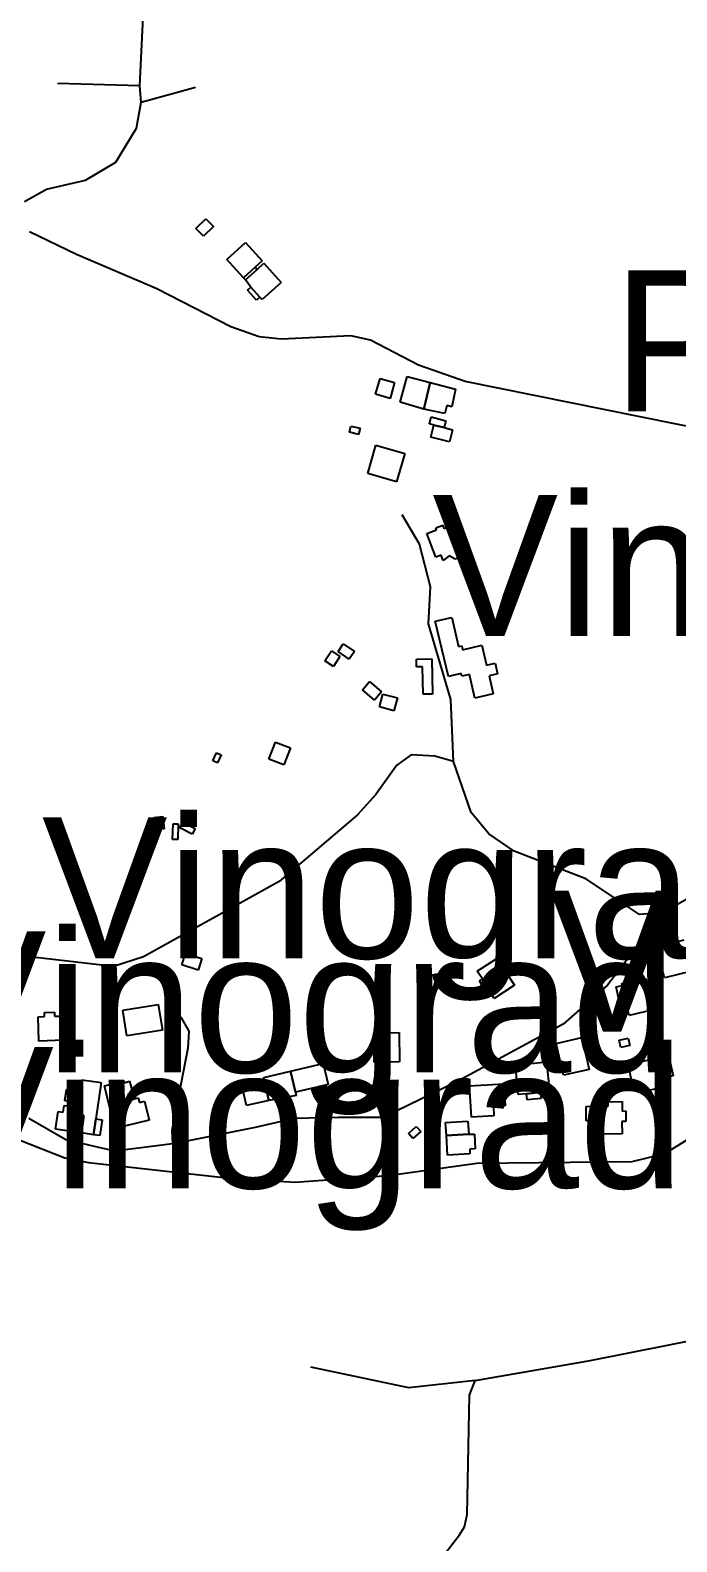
# Model space of a CAD drawing. Extents: x -8864 to 13231, y -7697 to 8949.
# Drawn here: x -4451 to -4167, y 3845 to 4510 of the extents above; entities that cross this region are included whole.
import ezdxf

# ---------------------------------------------------------------- set-up
doc = ezdxf.new("R2010")
doc.units = 0
for name, color, linetype in [('OSM_BUILDING_YES', 9, 'CONTINUOUS'), ('OSM_HIGHWAY_PATH', 8, 'CONTINUOUS'), ('OSM_HIGHWAY_RESIDENTIAL', 8, 'CONTINUOUS'), ('OSM_HIGHWAY_SERVICE', 8, 'CONTINUOUS'), ('OSM_HIGHWAY_TRACK', 8, 'CONTINUOUS'), ('OSM_HIGHWAY_UNCLASSIFIED', 8, 'CONTINUOUS'), ('OSM_LABELS', 8, 'CONTINUOUS'), ('OSM_WATERWAY_STREAM', 4, 'CONTINUOUS')]:
    doc.layers.add(name, color=color, linetype=linetype)

msp = doc.modelspace()

# ---------------------------------------------------------------- linework, layer by layer
at = {"layer": 'OSM_BUILDING_YES'}
for p, q in [((-4378.10921, 4422.767088), (-4373.721767, 4427.070331)), ((-4373.721767, 4427.070331), (-4370.452241, 4423.723364)), ((-4374.847341, 4419.409001), (-4378.10921, 4422.767088)), ((-4370.452241, 4423.723364), (-4374.847341, 4419.409001)), ((-4364.472149, 4409.201307), (-4356.279192, 4416.695845)), ((-4356.279192, 4416.695845), (-4348.936159, 4408.623093)), ((-4357.190372, 4401.184153), (-4364.472149, 4409.201307)), ((-4352.06786, 4405.765384), (-4357.190372, 4401.184153)), ((-4357.190372, 4401.184153), (-4352.06786, 4405.765384)), ((-4348.936159, 4408.623093), (-4352.06786, 4405.765384)), ((-4352.06786, 4405.765384), (-4351.23325, 4404.842466)), ((-4351.23325, 4404.842466), (-4348.262346, 4407.522263)), ((-4348.262346, 4407.522263), (-4340.689604, 4399.060329)), ((-4356.363419, 4400.261235), (-4357.190372, 4401.184153)), ((-4356.363419, 4400.261235), (-4351.23325, 4404.842466)), ((-4351.23325, 4404.842466), (-4356.363419, 4400.261235)), ((-4353.959131, 4397.06994), (-4356.363419, 4400.261235)), ((-4355.467554, 4395.713362), (-4353.959131, 4397.06994)), ((-4351.524215, 4391.298924), (-4355.467554, 4395.713362)), ((-4353.959131, 4397.06994), (-4350.015792, 4392.655502)), ((-4350.015792, 4392.655502), (-4353.959131, 4397.06994)), ((-4350.015792, 4392.655502), (-4351.524215, 4391.298924)), ((-4349.0357, 4391.554672), (-4350.015792, 4392.655502)), ((-4340.689604, 4399.060329), (-4349.0357, 4391.554672)), ((-4299.158206, 4349.934411), (-4297.205679, 4356.839616)), ((-4297.205679, 4356.839616), (-4290.789139, 4355.027138)), ((-4290.789139, 4355.027138), (-4292.741666, 4348.133053)), ((-4288.300624, 4346.398412), (-4285.299093, 4357.784773)), ((-4285.299093, 4357.784773), (-4275.138295, 4355.071616)), ((-4277.994345, 4343.38503), (-4275.138295, 4355.071616)), ((-4275.138295, 4355.071616), (-4277.994345, 4343.38503)), ((-4275.138295, 4355.071616), (-4264.005063, 4352.213907)), ((-4292.741666, 4348.133053), (-4299.158206, 4349.934411)), ((-4277.994345, 4343.38503), (-4288.300624, 4346.398412)), ((-4264.005063, 4352.213907), (-4265.651311, 4344.430262)), ((-4268.798325, 4341.439118), (-4277.994345, 4343.38503)), ((-4275.551772, 4336.880126), (-4274.809046, 4339.937987)), ((-4274.809046, 4339.937987), (-4268.239366, 4338.314541)), ((-4267.894803, 4345.041834), (-4268.798325, 4341.439118)), ((-4265.651311, 4344.430262), (-4267.894803, 4345.041834)), ((-4310.643659, 4333.210694), (-4310.038758, 4335.912731)), ((-4306.608437, 4332.310015), (-4310.643659, 4333.210694)), ((-4310.038758, 4335.912731), (-4305.995879, 4335.012052)), ((-4305.995879, 4335.012052), (-4306.608437, 4332.310015)), ((-4273.522675, 4336.346391), (-4275.551772, 4336.880126)), ((-4274.832016, 4331.086871), (-4273.522675, 4336.346391)), ((-4268.966778, 4335.256681), (-4273.522675, 4336.346391)), ((-4273.522675, 4336.346391), (-4268.966778, 4335.256681)), ((-4268.239366, 4338.314541), (-4268.966778, 4335.256681)), ((-4268.966778, 4335.256681), (-4265.337375, 4334.356002)), ((-4265.337375, 4334.356002), (-4266.631403, 4329.052004)), ((-4302.619156, 4315.119279), (-4299.028038, 4327.517514)), ((-4299.028038, 4327.517514), (-4286.378725, 4323.825842)), ((-4266.631403, 4329.052004), (-4274.832016, 4331.086871)), ((-4286.378725, 4323.825842), (-4290.000471, 4311.427608)), ((-4290.000471, 4311.427608), (-4302.619156, 4315.119279)), ((-4269.135232, 4290.878785), (-4263.6069, 4293.002608)), ((-4263.6069, 4293.002608), (-4259.816701, 4283.195216)), ((-4276.662032, 4288.721604), (-4272.412414, 4290.33393)), ((-4272.634466, 4278.258161), (-4276.662032, 4288.721604)), ((-4272.741664, 4291.190131), (-4269.69419, 4292.357678)), ((-4272.412414, 4290.33393), (-4272.741664, 4291.190131)), ((-4269.69419, 4292.357678), (-4269.135232, 4290.878785)), ((-4260.176578, 4280.359745), (-4261.225583, 4278.569507)), ((-4259.816701, 4283.195216), (-4261.217926, 4282.6726)), ((-4261.217926, 4282.6726), (-4260.176578, 4280.359745)), ((-4270.337376, 4279.125482), (-4272.634466, 4278.258161)), ((-4269.472138, 4276.845986), (-4270.337376, 4279.125482)), ((-4266.907054, 4278.869733), (-4269.472138, 4276.845986)), ((-4264.219458, 4277.368602), (-4266.907054, 4278.869733)), ((-4261.225583, 4278.569507), (-4264.219458, 4277.368602)), ((-4273.002001, 4250.148084), (-4265.643654, 4251.793769)), ((-4267.121449, 4225.89647), (-4273.002001, 4250.148084)), ((-4265.643654, 4251.793769), (-4262.703378, 4239.073069)), ((-4315.651317, 4236.838051), (-4313.346569, 4240.173899)), ((-4313.346569, 4240.173899), (-4308.415481, 4236.771334)), ((-4321.4017, 4232.734958), (-4318.599249, 4237.093799)), ((-4318.599249, 4237.093799), (-4314.80905, 4234.614152)), ((-4314.80905, 4234.614152), (-4317.596187, 4230.27755)), ((-4310.720229, 4233.424367), (-4315.651317, 4236.838051)), ((-4308.415481, 4236.771334), (-4310.720229, 4233.424367)), ((-4281.210271, 4233.446606), (-4274.487453, 4233.613398)), ((-4281.126045, 4230.05516), (-4281.210271, 4233.446606)), ((-4274.487453, 4233.613398), (-4274.112261, 4218.146184)), ((-4262.703378, 4239.073069), (-4261.340438, 4239.395534)), ((-4261.340438, 4239.395534), (-4260.934618, 4237.616415)), ((-4260.934618, 4237.616415), (-4252.466011, 4239.584566)), ((-4252.466011, 4239.584566), (-4250.429257, 4230.855764)), ((-4317.596187, 4230.27755), (-4321.4017, 4232.734958)), ((-4278.553303, 4230.121877), (-4281.126045, 4230.05516)), ((-4278.269995, 4218.046108), (-4278.553303, 4230.121877)), ((-4261.608432, 4227.21969), (-4267.121449, 4225.89647)), ((-4261.279182, 4225.940948), (-4261.608432, 4227.21969)), ((-4257.979028, 4226.674835), (-4261.279182, 4225.940948)), ((-4255.620682, 4216.333706), (-4257.979028, 4226.674835)), ((-4250.429257, 4230.855764), (-4246.616087, 4231.756443)), ((-4245.551768, 4227.019539), (-4249.280712, 4226.107741)), ((-4246.616087, 4231.756443), (-4245.551768, 4227.019539)), ((-4304.969845, 4219.969781), (-4301.861116, 4223.594735)), ((-4299.671223, 4215.410789), (-4304.969845, 4219.969781)), ((-4301.861116, 4223.594735), (-4296.570151, 4219.057982)), ((-4249.280712, 4226.107741), (-4247.488981, 4218.22402)), ((-4296.570151, 4219.057982), (-4299.671223, 4215.410789)), ((-4297.458359, 4212.486362), (-4295.942279, 4218.146184)), ((-4295.942279, 4218.146184), (-4289.579338, 4216.422662)), ((-4289.579338, 4216.422662), (-4291.087761, 4210.762841)), ((-4274.112261, 4218.146184), (-4278.269995, 4218.046108)), ((-4247.488981, 4218.22402), (-4255.620682, 4216.333706)), ((-4291.087761, 4210.762841), (-4297.458359, 4212.486362)), ((-4346.034168, 4189.51349), (-4343.20109, 4197.030267)), ((-4343.20109, 4197.030267), (-4336.623754, 4194.506142)), ((-4336.623754, 4194.506142), (-4339.456832, 4187.011604)), ((-4370.68195, 4188.746245), (-4369.104615, 4192.315602)), ((-4368.683482, 4187.845566), (-4370.68195, 4188.746245)), ((-4369.104615, 4192.315602), (-4367.083175, 4191.426043)), ((-4367.083175, 4191.426043), (-4368.683482, 4187.845566)), ((-4339.456832, 4187.011604), (-4346.034168, 4189.51349)), ((-4396.654388, 4163.894179), (-4392.695735, 4164.3056)), ((-4396.080116, 4158.39003), (-4396.654388, 4163.894179)), ((-4392.695735, 4164.3056), (-4392.121463, 4158.812571)), ((-4388.331263, 4154.253579), (-4388.170467, 4161.114306)), ((-4388.170467, 4161.114306), (-4385.957603, 4161.069828)), ((-4385.957603, 4161.069828), (-4386.110742, 4154.209101)), ((-4385.115336, 4159.357426), (-4383.874907, 4161.781475)), ((-4383.874907, 4161.781475), (-4378.476745, 4159.0572)), ((-4392.121463, 4158.812571), (-4396.080116, 4158.39003)), ((-4386.110742, 4154.209101), (-4388.331263, 4154.253579)), ((-4379.694203, 4156.599792), (-4385.115336, 4159.357426)), ((-4378.476745, 4159.0572), (-4379.694203, 4156.599792)), ((-4175.681929, 4107.140289), (-4163.652831, 4110.098074)), ((-4172.297549, 4093.374357), (-4175.681929, 4107.140289)), ((-4384.227128, 4099.067537), (-4382.649792, 4104.060189)), ((-4382.649792, 4104.060189), (-4375.551783, 4101.802932)), ((-4375.551783, 4101.802932), (-4377.159746, 4096.79916)), ((-4254.502765, 4096.287664), (-4245.896332, 4101.925246)), ((-4245.896332, 4101.925246), (-4238.185764, 4090.205301)), ((-4377.159746, 4096.79916), (-4384.227128, 4099.067537)), ((-4252.259273, 4092.885099), (-4254.502765, 4096.287664)), ((-4160.24548, 4096.354381), (-4172.297549, 4093.374357)), ((-4253.499702, 4092.095615), (-4252.259273, 4092.885099)), ((-4250.789135, 4087.314233), (-4253.499702, 4092.095615)), ((-4249.533392, 4088.04812), (-4250.789135, 4087.314233)), ((-4247.098476, 4084.32309), (-4249.533392, 4088.04812)), ((-4238.185764, 4090.205301), (-4247.098476, 4084.32309)), ((-4193.46141, 4089.471415), (-4190.796785, 4090.049628)), ((-4192.136755, 4083.288977), (-4193.46141, 4089.471415)), ((-4190.988209, 4090.872471), (-4180.567075, 4093.29652)), ((-4190.796785, 4090.049628), (-4190.988209, 4090.872471)), ((-4190.796785, 4090.049628), (-4189.387903, 4083.856071)), ((-4189.387903, 4083.856071), (-4190.796785, 4090.049628)), ((-4180.567075, 4093.29652), (-4177.328177, 4079.230362)), ((-4410.283792, 4079.119167), (-4394.694204, 4081.665531)), ((-4394.694204, 4081.665531), (-4392.848875, 4070.379246)), ((-4189.387903, 4083.856071), (-4192.136755, 4083.288977)), ((-4187.77994, 4076.817432), (-4189.387903, 4083.856071)), ((-4447.443061, 4076.294816), (-4444.655925, 4076.383772)), ((-4447.098498, 4065.597864), (-4447.443061, 4076.294816)), ((-4444.709524, 4078.18513), (-4440.260825, 4078.329683)), ((-4444.655925, 4076.383772), (-4444.709524, 4078.18513)), ((-4440.260825, 4078.329683), (-4440.199569, 4076.461608)), ((-4440.199569, 4076.461608), (-4436.600794, 4076.572803)), ((-4436.600794, 4076.572803), (-4436.25623, 4065.942568)), ((-4408.430806, 4067.832882), (-4410.283792, 4079.119167)), ((-4177.328177, 4079.230362), (-4187.77994, 4076.817432)), ((-4392.848875, 4070.379246), (-4408.430806, 4067.832882)), ((-4299.939217, 4069.20058), (-4288.851926, 4069.267296)), ((-4299.900932, 4064.207927), (-4299.939217, 4069.20058)), ((-4288.851926, 4069.267296), (-4288.729415, 4056.446521)), ((-4219.801383, 4064.519273), (-4208.560953, 4067.110115)), ((-4208.560953, 4067.110115), (-4205.337369, 4053.088435)), ((-4192.090813, 4066.020405), (-4188.124503, 4066.854367)), ((-4188.124503, 4066.854367), (-4187.420062, 4063.574116)), ((-4436.25623, 4065.942568), (-4447.098498, 4065.597864)), ((-4301.485924, 4064.185688), (-4299.900932, 4064.207927)), ((-4301.478267, 4060.293866), (-4301.485924, 4064.185688)), ((-4299.862647, 4060.282746), (-4301.478267, 4060.293866)), ((-4299.862647, 4060.282746), (-4299.900932, 4064.207927)), ((-4299.900932, 4064.207927), (-4299.862647, 4060.282746)), ((-4299.816705, 4056.335327), (-4299.862647, 4060.282746)), ((-4216.585456, 4050.519832), (-4219.801383, 4064.519273)), ((-4191.394029, 4062.717915), (-4192.090813, 4066.020405)), ((-4187.420062, 4063.574116), (-4191.394029, 4062.717915)), ((-4174.479785, 4061.239023), (-4170.988207, 4062.006268)), ((-4173.874884, 4058.503628), (-4174.479785, 4061.239023)), ((-4170.988207, 4062.006268), (-4170.115313, 4058.025489)), ((-4336.593126, 4052.32119), (-4322.205682, 4055.734874)), ((-4322.205682, 4055.734874), (-4320.031103, 4046.539053)), ((-4288.729415, 4056.446521), (-4299.816705, 4056.335327)), ((-4237.764631, 4055.000987), (-4224.096942, 4056.379805)), ((-4236.531859, 4042.057898), (-4237.764631, 4055.000987)), ((-4224.096942, 4056.379805), (-4222.772286, 4043.53679)), ((-4188.201073, 4055.334572), (-4173.874884, 4058.503628)), ((-4186.225575, 4046.350022), (-4188.201073, 4055.334572)), ((-4173.599234, 4057.247125), (-4173.874884, 4058.503628)), ((-4173.874884, 4058.503628), (-4173.599234, 4057.247125)), ((-4170.115313, 4058.025489), (-4173.599234, 4057.247125)), ((-4173.599234, 4057.247125), (-4170.115313, 4058.025489)), ((-4173.599234, 4057.247125), (-4171.9147, 4049.596914)), ((-4171.9147, 4049.596914), (-4173.599234, 4057.247125)), ((-4170.115313, 4058.025489), (-4168.43078, 4050.353039)), ((-4428.913197, 4043.414476), (-4428.216413, 4048.496084)), ((-4428.216413, 4048.496084), (-4419.747806, 4047.28406)), ((-4419.747806, 4047.28406), (-4422.014268, 4031.316468)), ((-4418.338924, 4045.938601), (-4409.793746, 4048.029066)), ((-4409.793746, 4048.029066), (-4409.609979, 4047.217343)), ((-4409.609979, 4047.217343), (-4407.297575, 4047.884512)), ((-4407.297575, 4047.884512), (-4405.858065, 4042.647231)), ((-4357.917784, 4046.083154), (-4348.070922, 4048.329292)), ((-4348.338916, 4049.507958), (-4336.593126, 4052.32119)), ((-4348.070922, 4048.329292), (-4348.338916, 4049.507958)), ((-4346.034168, 4039.411459), (-4348.070922, 4048.329292)), ((-4348.070922, 4048.329292), (-4346.034168, 4039.411459)), ((-4334.380262, 4043.125369), (-4336.593126, 4052.32119)), ((-4336.593126, 4052.32119), (-4334.380262, 4043.125369)), ((-4205.337369, 4053.088435), (-4216.585456, 4050.519832)), ((-4183.522665, 4046.939355), (-4186.225575, 4046.350022)), ((-4182.680398, 4043.058652), (-4183.522665, 4046.939355)), ((-4171.600765, 4048.162499), (-4173.882541, 4047.662122)), ((-4173.882541, 4047.662122), (-4173.323583, 4045.126878)), ((-4168.43078, 4050.353039), (-4171.9147, 4049.596914)), ((-4171.9147, 4049.596914), (-4171.600765, 4048.162499)), ((-4435.712585, 4039.300264), (-4435.008144, 4044.315155)), ((-4435.008144, 4044.315155), (-4428.913197, 4043.414476)), ((-4429.671237, 4038.432943), (-4428.913197, 4043.414476)), ((-4428.913197, 4043.414476), (-4429.671237, 4038.432943)), ((-4413.706457, 4027.068822), (-4418.338924, 4045.938601)), ((-4405.858065, 4042.647231), (-4408.078585, 4042.024539)), ((-4408.078585, 4042.024539), (-4407.389458, 4039.544893)), ((-4407.389458, 4039.544893), (-4403.446119, 4040.634603)), ((-4403.446119, 4040.634603), (-4402.902475, 4038.633094)), ((-4355.926972, 4037.243158), (-4357.917784, 4046.083154)), ((-4334.028041, 4041.56864), (-4346.034168, 4039.411459)), ((-4320.031103, 4046.539053), (-4334.380262, 4043.125369)), ((-4334.380262, 4043.125369), (-4334.028041, 4041.56864)), ((-4257.84886, 4045.883003), (-4242.81823, 4046.739204)), ((-4257.044878, 4032.117072), (-4257.84886, 4045.883003)), ((-4242.81823, 4046.739204), (-4242.2899, 4037.165321)), ((-4232.894799, 4042.44708), (-4236.531859, 4042.057898)), ((-4232.894799, 4042.44708), (-4226.707968, 4043.11425)), ((-4226.707968, 4043.11425), (-4232.894799, 4042.44708)), ((-4232.642119, 4039.733924), (-4232.894799, 4042.44708)), ((-4226.355748, 4040.323257), (-4232.642119, 4039.733924)), ((-4222.772286, 4043.53679), (-4226.707968, 4043.11425)), ((-4226.707968, 4043.11425), (-4226.355748, 4040.323257)), ((-4173.323583, 4045.126878), (-4182.680398, 4043.058652)), ((-4439.809064, 4026.835312), (-4438.675832, 4034.652316)), ((-4438.675832, 4034.652316), (-4436.401713, 4034.34097)), ((-4436.401713, 4034.34097), (-4435.957608, 4037.309875)), ((-4435.957608, 4037.309875), (-4429.977516, 4036.442554)), ((-4429.671237, 4038.432943), (-4435.712585, 4039.300264)), ((-4429.977516, 4036.442554), (-4430.413963, 4033.351335)), ((-4430.413963, 4033.351335), (-4429.977516, 4036.442554)), ((-4429.977516, 4036.442554), (-4429.671237, 4038.432943)), ((-4402.902475, 4038.633094), (-4400.727896, 4039.177949)), ((-4400.727896, 4039.177949), (-4398.683485, 4030.760493)), ((-4346.034168, 4039.411459), (-4355.926972, 4037.243158)), ((-4242.2899, 4037.165321), (-4247.420069, 4036.876214)), ((-4247.420069, 4036.876214), (-4247.144418, 4032.661927)), ((-4206.707966, 4036.876214), (-4196.975959, 4037.009648)), ((-4206.600769, 4030.449148), (-4206.707966, 4036.876214)), ((-4196.99893, 4038.844365), (-4190.873355, 4038.94444)), ((-4196.975959, 4037.009648), (-4196.99893, 4038.844365)), ((-4190.873355, 4038.94444), (-4190.804442, 4034.819108)), ((-4190.804442, 4034.819108), (-4189.227107, 4034.841347)), ((-4189.227107, 4034.841347), (-4189.173508, 4030.18228)), ((-4430.413963, 4033.351335), (-4427.305234, 4032.906555)), ((-4427.305234, 4032.906555), (-4430.413963, 4033.351335)), ((-4427.305234, 4032.906555), (-4428.392523, 4025.189628)), ((-4428.392523, 4025.189628), (-4427.305234, 4032.906555)), ((-4423.040302, 4024.400144), (-4422.014268, 4031.316468)), ((-4422.014268, 4031.316468), (-4423.040302, 4024.400144)), ((-4422.014268, 4031.316468), (-4419.349643, 4030.949525)), ((-4419.349643, 4030.949525), (-4420.337392, 4024.0332)), ((-4398.683485, 4030.760493), (-4413.706457, 4027.068822)), ((-4284.717163, 4024.91164), (-4281.286841, 4027.99174)), ((-4281.286841, 4027.99174), (-4279.349628, 4025.823439)), ((-4268.384849, 4029.759739), (-4258.591586, 4030.293475)), ((-4268.040285, 4024.066559), (-4268.384849, 4029.759739)), ((-4258.591586, 4030.293475), (-4258.269993, 4024.589175)), ((-4247.144418, 4032.661927), (-4257.044878, 4032.117072)), ((-4202.519604, 4030.515865), (-4206.600769, 4030.449148)), ((-4202.420064, 4024.68925), (-4202.519604, 4030.515865)), ((-4189.173508, 4030.18228), (-4190.972895, 4030.17116)), ((-4190.972895, 4030.17116), (-4190.896326, 4024.844923)), ((-4428.392523, 4025.189628), (-4439.809064, 4026.835312)), ((-4423.040302, 4024.400144), (-4428.392523, 4025.189628)), ((-4420.337392, 4024.0332), (-4423.040302, 4024.400144)), ((-4282.756979, 4022.73222), (-4284.717163, 4024.91164)), ((-4279.349628, 4025.823439), (-4282.756979, 4022.73222)), ((-4258.269993, 4024.589175), (-4268.040285, 4024.066559)), ((-4268.040285, 4024.066559), (-4258.269993, 4024.589175)), ((-4267.580867, 4015.460071), (-4268.040285, 4024.066559)), ((-4258.269993, 4024.589175), (-4255.697252, 4024.711489)), ((-4255.697252, 4024.711489), (-4255.360345, 4018.162108)), ((-4190.896326, 4024.844923), (-4202.420064, 4024.68925)), ((-4257.695721, 4015.982688), (-4267.580867, 4015.460071)), ((-4255.360345, 4018.162108), (-4257.810575, 4018.017555)), ((-4257.810575, 4018.017555), (-4257.695721, 4015.982688))]:
    msp.add_line(p, q, dxfattribs=at)
at = {"layer": 'OSM_HIGHWAY_PATH'}
for p, q in [((-4402.764649, 4485.547743), (-4438.890227, 4486.592976)), ((-4402.136778, 4478.353432), (-4378.292977, 4484.980649))]:
    msp.add_line(p, q, dxfattribs=at)
at = {"layer": 'OSM_HIGHWAY_RESIDENTIAL'}
for p, q in [((-4395.276134, 4396.235978), (-4430.651329, 4411.391847)), ((-4362.772302, 4379.512261), (-4395.276134, 4396.235978)), ((-4350.314414, 4375.120062), (-4362.772302, 4379.512261)), ((-4340.490523, 4374.208263), (-4350.314414, 4375.120062)), ((-4310.069386, 4375.564841), (-4340.490523, 4374.208263)), ((-4301.478267, 4373.707886), (-4310.069386, 4375.564841)), ((-4280.337377, 4362.732947), (-4301.478267, 4373.707886)), ((-4259.778416, 4355.527516), (-4280.337377, 4362.732947)), ((-4138.553288, 4330.964556), (-4259.778416, 4355.527516)), ((-4279.923901, 4283.962461), (-4287.511957, 4296.961148)), ((-4275.046412, 4265.281713), (-4279.923901, 4283.962461)), ((-4275.865707, 4249.036134), (-4275.046412, 4265.281713)), ((-4266.103072, 4215.722134), (-4275.865707, 4249.036134)), ((-4265.008126, 4188.523855), (-4266.103072, 4215.722134)), ((-4289.763105, 4186.88929), (-4299.012724, 4173.901722)), ((-4283.515019, 4191.392684), (-4289.763105, 4186.88929)), ((-4273.132169, 4190.892307), (-4283.515019, 4191.392684)), ((-4265.008126, 4188.523855), (-4273.132169, 4190.892307)), ((-4257.144419, 4165.995763), (-4265.008126, 4188.523855)), ((-4299.012724, 4173.901722), (-4307.144424, 4165.028367)), ((-4307.144424, 4165.028367), (-4341.600783, 4135.650668)), ((-4249.449165, 4156.622031), (-4257.144419, 4165.995763)), ((-4238.308276, 4149.027417), (-4249.449165, 4156.622031)), ((-4206.838135, 4136.840453), (-4238.308276, 4149.027417)), ((-4341.600783, 4135.650668), (-4401.187314, 4102.614655)), ((-4189.334304, 4125.354017), (-4206.838135, 4136.840453)), ((-4142.91776, 4139.308981), (-4172.611485, 4122.084887)), ((-4172.611485, 4122.084887), (-4197.328179, 4090.205301)), ((-4183.147473, 4121.206447), (-4189.334304, 4125.354017)), ((-4172.611485, 4122.084887), (-4183.147473, 4121.206447)), ((-4414.273073, 4098.367009), (-4451.095436, 4102.559058)), ((-4401.187314, 4102.614655), (-4414.273073, 4098.367009)), ((-4197.328179, 4090.205301), (-4216.707967, 4073.047924)), ((-4216.707967, 4073.047924), (-4262.971372, 4047.906751)), ((-4262.971372, 4047.906751), (-4295.896337, 4031.916921)), ((-4435.32208, 4022.142887), (-4451.508912, 4031.538858)), ((-4352.06786, 4027.624796), (-4386.462963, 4020.686233)), ((-4334.946878, 4031.583336), (-4352.06786, 4027.624796)), ((-4315.467549, 4031.93916), (-4334.946878, 4031.583336)), ((-4295.896337, 4031.916921), (-4315.467549, 4031.93916)), ((-4413.706457, 4017.161354), (-4435.32208, 4022.142887)), ((-4388.430804, 4020.430485), (-4413.706457, 4017.161354)), ((-4386.462963, 4020.686233), (-4388.430804, 4020.430485))]:
    msp.add_line(p, q, dxfattribs=at)
at = {"layer": 'OSM_HIGHWAY_SERVICE'}
for p, q in [((-4391.21794, 4078.251847), (-4384.763116, 4076.039068)), ((-4384.763116, 4076.039068), (-4381.263881, 4069.967825)), ((-4381.263881, 4069.967825), (-4381.631416, 4062.40657)), ((-4381.631416, 4062.40657), (-4388.637542, 4026.312696)), ((-4388.637542, 4026.312696), (-4388.430804, 4020.430485))]:
    msp.add_line(p, q, dxfattribs=at)
at = {"layer": 'OSM_HIGHWAY_TRACK'}
for p, q in [((-4205.681932, 3925.036357), (-4145.789123, 3936.934214)), ((-4284.541053, 3913.127381), (-4327.672757, 3922.156409)), ((-4255.459886, 3916.41875), (-4205.681932, 3925.036357)), ((-4255.459886, 3916.41875), (-4284.541053, 3913.127381)), ((-4257.92543, 3909.84713), (-4255.459886, 3916.41875)), ((-4258.95912, 3857.396483), (-4257.92543, 3909.84713)), ((-4260.12298, 3852.070246), (-4258.95912, 3857.396483)), ((-4269.755446, 3838.826931), (-4262.282245, 3848.47865)), ((-4262.282245, 3848.47865), (-4260.12298, 3852.070246))]:
    msp.add_line(p, q, dxfattribs=at)
at = {"layer": 'OSM_HIGHWAY_UNCLASSIFIED'}
for p, q in [((-4402.764649, 4485.547743), (-4400.383332, 4532.96126)), ((-4402.136778, 4478.353432), (-4402.764649, 4485.547743)), ((-4404.242444, 4466.955952), (-4402.136778, 4478.353432)), ((-4413.277667, 4452.000234), (-4404.242444, 4466.955952)), ((-4426.570165, 4443.994199), (-4413.277667, 4452.000234)), ((-4453.415497, 4434.676064), (-4443.744746, 4440.02454)), ((-4443.744746, 4440.02454), (-4426.570165, 4443.994199)), ((-4430.651329, 4411.391847), (-4451.240918, 4421.321554))]:
    msp.add_line(p, q, dxfattribs=at)
at = {"layer": 'OSM_WATERWAY_STREAM'}
for p, q in [((-4455.7815, 4022.198484), (-4435.689615, 4014.281405)), ((-4172.098468, 4016.116122), (-4161.409339, 4022.754459)), ((-4435.689615, 4014.281405), (-4425.368021, 4012.246538)), ((-4186.478255, 4012.624601), (-4172.098468, 4016.116122)), ((-4425.368021, 4012.246538), (-4364.724829, 4005.430289)), ((-4293.568619, 4006.542238), (-4254.678875, 4011.879595)), ((-4254.678875, 4011.879595), (-4186.478255, 4012.624601)), ((-4364.724829, 4005.430289), (-4334.678884, 4003.595573)), ((-4334.678884, 4003.595573), (-4293.568619, 4006.542238))]:
    msp.add_line(p, q, dxfattribs=at)

# ---------------------------------------------------------------- texts
at = {"layer": 'OSM_LABELS'}
for s, p in [('Pod gozdom', (-4194.859636, 4342.373499)), ('Vinogradniška pot', (-4274.275297, 4243.60902)), ('Vinogradniška pot', (-4445.835645, 4101.960256)), ('Vinogradniška pot', (-4222.921998, 4069.671)), ('Vinogradniška pot', (-4499.123772, 4051.776335)), ('Vinogradniška pot', (-4495.790385, 4000.886322))]:
    msp.add_text(s, height=62.042552, dxfattribs=at).set_placement(p)

doc.saveas('drawing.dxf')
